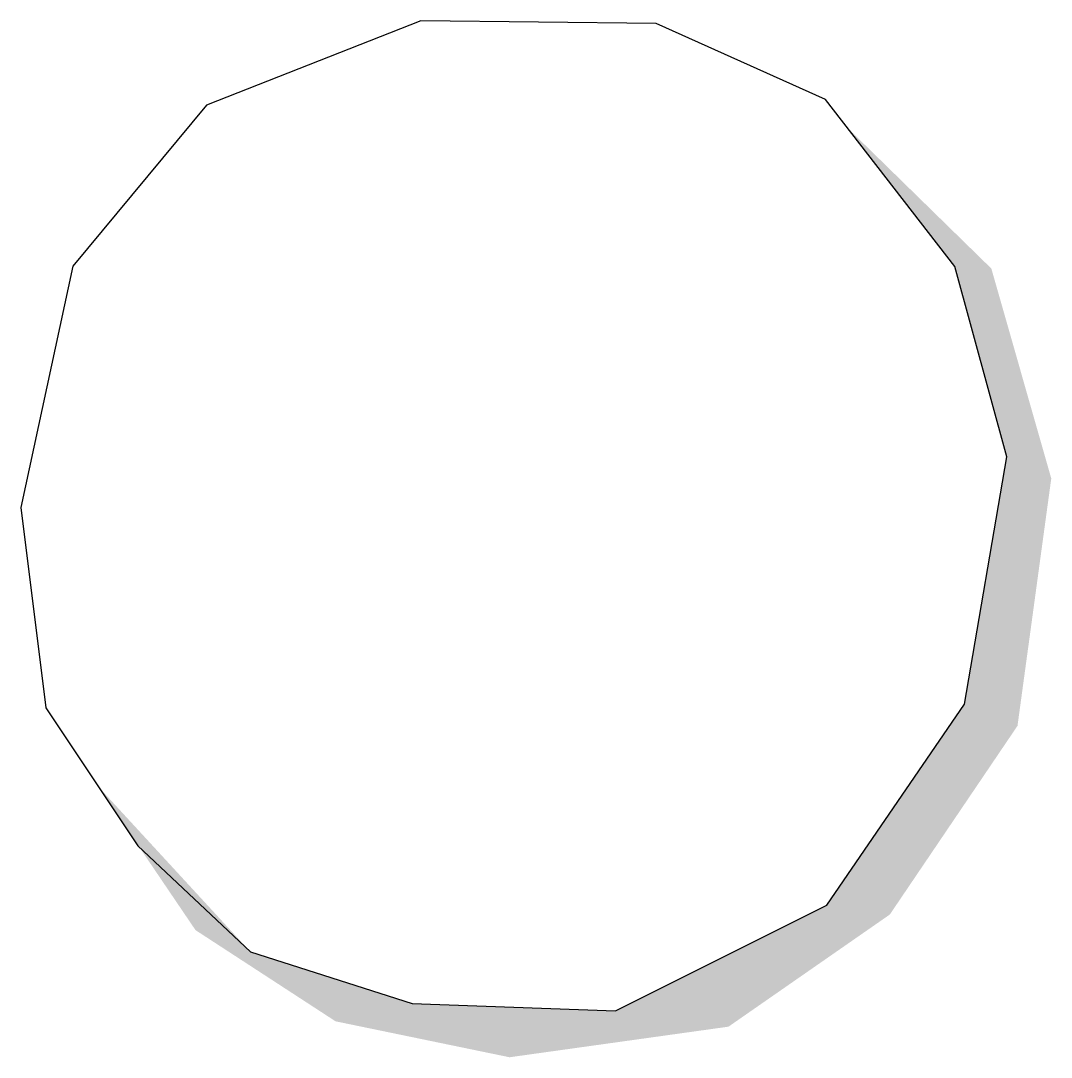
# Model space of a CAD drawing. Extents: x 369 to 1055, y 189 to 880.
import ezdxf

# ---------------------------------------------------------------- set-up
doc = ezdxf.new("R2010")
doc.units = 0
doc.layers.get('0').update_dxf_attribs({"linetype": 'CONTINUOUS'})

msp = doc.modelspace()

# ---------------------------------------------------------------- linework, layer by layer
at = {"color": 0}
msp.add_lwpolyline([(446.61, 330.16), (521.48, 259.68), (629.1, 225.33), (764.51, 220.47), (905.3, 290.85), (996.77, 424.59), (1025.05, 589.22), (990.34, 715.85), (904.38, 827.09), (791.62, 877.74), (634.97, 879.53), (492.23, 823.4), (403.25, 716.1), (368.59, 555.58), (385.25, 422.07)], close=True, dxfattribs=at)
for points in [[(1054.61, 574.8), (990.34, 715.85), (1014.74, 714.54), (918.98, 808.19)], [(1032.14, 410.14), (1025.05, 589.22), (1054.61, 574.8), (990.34, 715.85)], [(947.12, 284.5), (996.77, 424.59), (1032.14, 410.14), (1025.05, 589.22)], [(839.73, 209.86), (905.3, 290.85), (947.12, 284.5), (996.77, 424.59)], [(420.35, 369.5), (521.48, 259.68), (484.94, 274.14)], [(694, 189.5), (764.51, 220.47), (839.73, 209.86), (905.3, 290.85)], [(484.94, 274.14), (521.48, 259.68), (578.17, 213.43), (629.1, 225.33)], [(578.17, 213.43), (629.1, 225.33), (694, 189.5), (764.51, 220.47)]]:
    msp.add_solid(points, dxfattribs=at)

doc.saveas('drawing.dxf')
